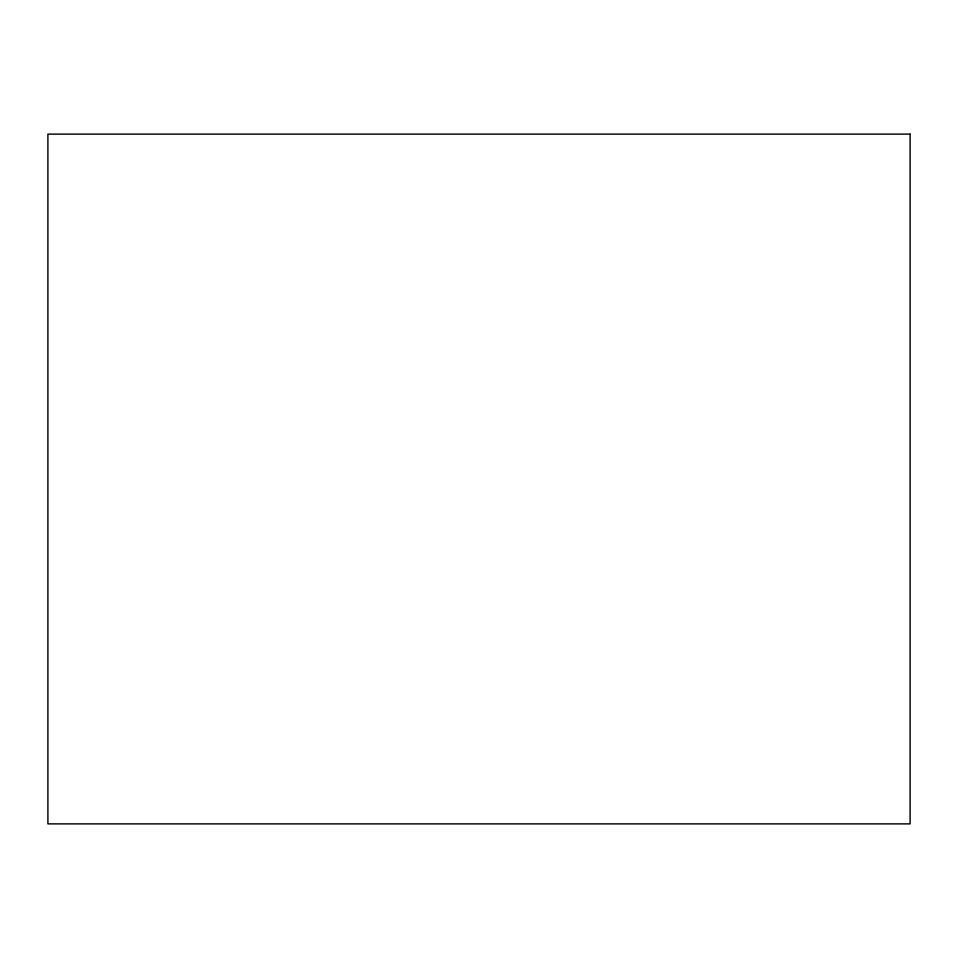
<?xml version="1.0" encoding="UTF-8"?>
<svg xmlns="http://www.w3.org/2000/svg" width="958" height="958" viewBox="0 0 958 958"><rect width="100%" height="100%" fill="white"/><g stroke="black" fill="none" stroke-linecap="round" stroke-linejoin="round"><path stroke-width="1.44" d="M910.1 134.12L47.9 134.12L47.9 823.88L910.1 823.88L910.1 134.12"/></g></svg>
